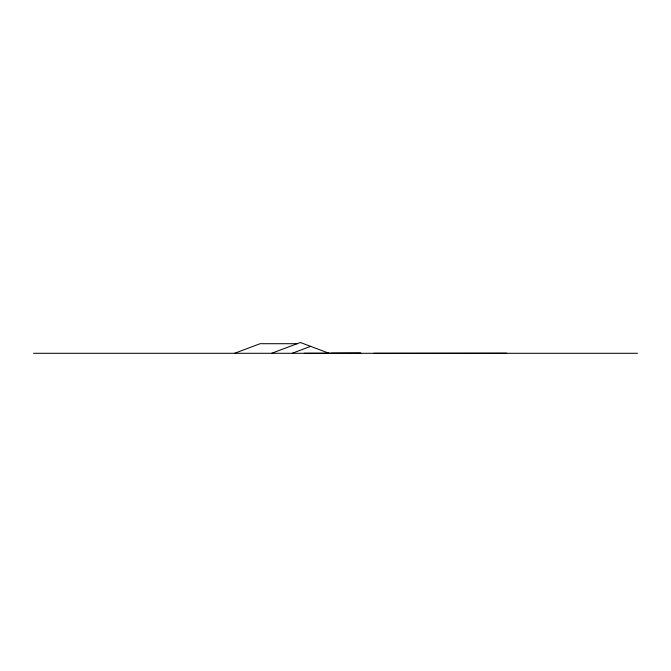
<?xml version="1.0" encoding="UTF-8"?>
<svg xmlns="http://www.w3.org/2000/svg" width="671" height="671" viewBox="0 0 671 671"><rect width="100%" height="100%" fill="white"/><g stroke="black" fill="none" stroke-linecap="round" stroke-linejoin="round"><path stroke-width="1.01" d="M234.783 353.223L260.105 343.703L297.152 343.703M271.822 353.223L300.365 342.495L328.907 353.223M292.363 353.223L310.631 346.353M331.424 353.29L360.897 353.198L304.34 353.29M33.55 353.29L637.45 353.29M373.898 353.29L506.756 353.189"/></g></svg>
